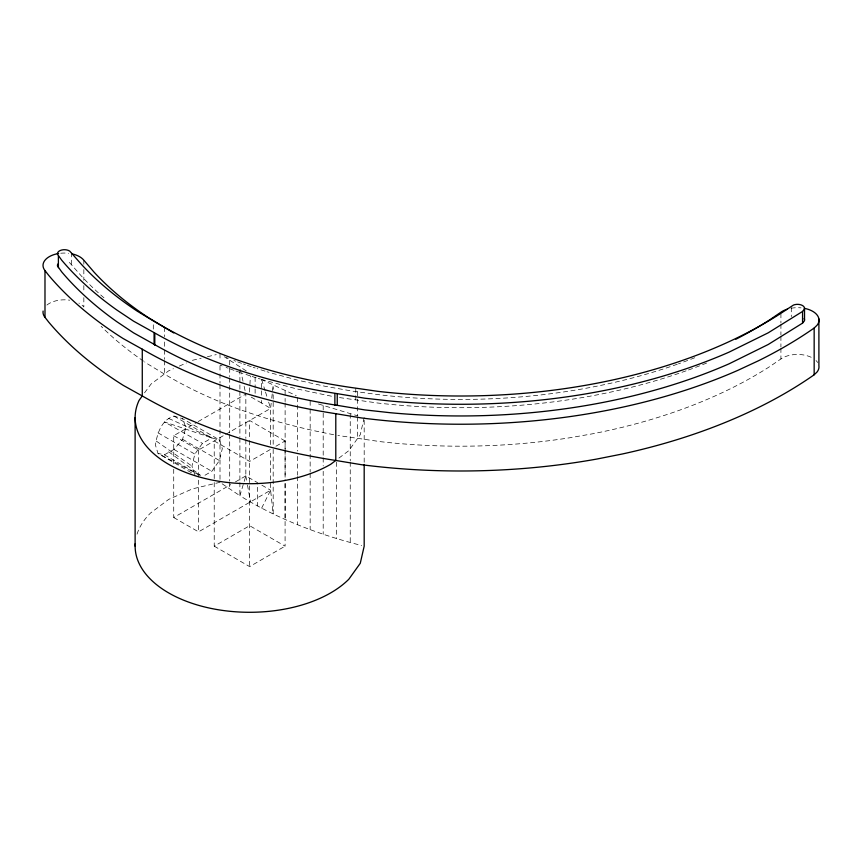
<?xml version="1.0" encoding="UTF-8"?>
<svg xmlns="http://www.w3.org/2000/svg" width="862" height="862" viewBox="0 0 862 862"><rect width="100%" height="100%" fill="white"/><g stroke="black" fill="none" stroke-linecap="round" stroke-linejoin="round"><path stroke-width="0.65" stroke-dasharray="4.31 3.23" d="M270.603 444.62L270.603 408.405L261.531 403.007L261.542 400.399M261.563 395.195L261.649 379.56L296.226 395.604M249.495 392.038L250.389 376.134M225.65 434.362L270.603 408.405L271.174 403.287M271.745 398.169L273.179 385.368L273.179 389.387M191.396 472.732L158.005 453.444L155.44 445.072C157.121 433.521 161.55 419.729 173.973 416.087L182.572 418.652L219.422 439.922L222.321 448.552L219.422 460.534L211.826 471.288L202.441 476.708M364.184 417.585L360.273 434.696L348.841 450.643L337.796 458.94M194.844 474.725L191.946 466.094L194.844 454.112L202.441 443.359L211.826 437.939L219.422 439.922M198.939 474.876L158.005 453.444L164.373 454.813L173.973 449.436L182.572 439.264L185.847 427.498L182.572 418.652M245.842 439.663L245.842 475.889L239.895 495.715C277.392 518.87 319.026 534.72 361.641 545.495M261.649 508.138L270.603 490.23L270.603 449.986M144.536 392.835L151.065 384.064L168.672 370.822L173.413 368.72M811.174 357.277A21.496 12.413 0 0 0 780.918 358.958L769.626 366.652A415.172 239.69 0 0 1 592.356 433.834L569.556 437.81A415.172 239.69 0 0 1 380.745 441.7L337.936 435.472M173.725 463.864L173.725 435.698L196.989 422.272M198.152 421.593L245.842 394.063L245.842 438.327M173.725 435.698L198.529 450.018L224.508 435.019M270.226 449.533L249.646 461.418L214.218 440.956L214.218 481.201M275.937 446.236L285.085 440.956L285.085 448.951M173.725 469.23L173.725 517.523L230.725 484.616M235.38 481.933L245.842 475.889L257.501 482.634L257.555 505.972M173.725 517.523L198.529 531.843L270.603 490.23L273.179 513.946L273.179 446.979M214.218 482.537L214.218 546.163L249.646 525.701L285.085 546.163L285.085 479.574M214.218 546.163L249.646 566.614L285.085 546.163M179.339 366.091L186.461 362.945M192.388 360.316L201.18 358.215M207.451 356.717L216.243 354.616M220.004 482.289L192.388 488.894L168.672 499.4L150.462 513.095A114.527 66.126 0 0 0 136.746 535.076M677.295 364.238A415.172 239.69 0 0 1 380.745 394.947L353.14 391.251L325.039 386.273L297.627 380.164L271.024 372.955M686.012 370.865A429.578 248.008 0 0 1 377.825 403.039L338.173 397.393M331.471 396.208L296.312 388.816L262.404 379.679M333.616 434.685C274.612 423.457 216.093 405.054 164.373 374.054L147.941 364.109A415.172 239.69 0 0 1 144.6 361.878M318.455 403.987L357.838 415.926M267.015 371.748L269.019 372.352M258.266 378.418L260.335 379.054M265.022 371.134L257.091 368.624M256.208 377.782L252.113 376.478M250.066 375.821L241.963 373.127M253.159 367.331L255.12 367.977M173.973 416.087L211.826 437.939L164.373 421.884L202.441 443.359M251.208 366.673L247.319 365.337M239.959 372.427L235.962 371.026M243.45 363.99L245.379 364.669M241.522 363.301L237.696 361.911M233.968 370.326L230.003 368.882M233.904 360.499L235.8 361.21M226.081 367.417L228.042 368.149M220.23 365.176L222.17 365.93M226.383 357.601L228.247 358.333M168.672 418.436L211.826 437.939M261.531 403.007L250.249 396.574M164.373 454.813L200.135 475.382M285.085 440.956L249.646 420.505L249.646 439.286M182.572 439.264L219.422 460.534M158.005 432.843L194.844 454.112M173.973 449.436L211.826 471.288M261.865 485.166L270.603 490.23M246.284 370.94L224.314 356.749M222.159 483.808L239.895 495.715L239.895 482.321M156.302 441.096L191.946 466.094M168.672 451.785L200.329 475.156M103.968 297.799A429.804 248.148 0 0 1 81.373 276.002L69.757 262.835A6.961 4.019 0 0 0 66.816 261.639M261.649 379.56L265.151 390.852M265.539 392.102L267.101 397.113M268.664 402.134L270.603 408.405M240.455 369.701L243.009 381.241M244.14 386.37L245.282 391.499M245.842 475.889L247.254 483.733M247.491 485.047L250.54 502.061M255.12 377.287L255.12 387.674M255.12 388.977L255.13 396.768M791.294 307.529L791.294 316.623M780.918 313.542L780.918 322.894M780.918 324.231L780.918 334.909M780.918 336.245L780.918 346.933M780.918 348.27L780.918 358.958M364.184 420.257L364.184 463.12M357.644 391.607L357.644 415.646M357.644 416.982L357.644 438.359M355.78 388.159L355.78 399.849M350.241 413.943L350.241 460.814M350.241 462.161L350.241 542.521M336.568 462.204L336.568 538.545M323.196 405.668L323.196 456.569M323.196 457.905L323.196 465.943M323.196 471.298L323.196 534.246M310.158 401.045L310.158 407.748M310.158 409.084L310.158 472.042M310.158 473.378L310.158 529.634M297.455 397.457L297.455 451.041M297.455 456.397L297.455 475.145M297.455 476.481L297.455 524.699M285.117 390.895L285.117 401.606M285.117 402.942L285.117 477.947M285.117 483.313L285.117 519.474M285.085 450.276L285.085 478.248M273.179 394.742L273.179 445.643M249.646 440.622L249.646 566.614M239.895 369.82L239.895 389.904M239.895 391.251L239.895 436.786M239.895 438.122L239.895 480.985M229.701 360.542L229.701 376.619M229.701 377.955L229.701 432.875M229.701 434.211L229.701 481.093M229.701 482.429L229.701 489.12M220.004 353.711L220.004 360.413M220.004 365.768L220.004 372.459M220.004 373.806L220.004 383.181M220.004 384.517L220.004 479.617M198.529 450.018L198.529 531.843M164.373 327.301L164.373 336.654M164.373 341.998L164.373 348.679M164.373 350.015L164.373 359.368M164.373 360.704L164.373 374.054M153.296 324.78L153.296 329.984M83.84 260.227L83.84 264.235M83.84 269.58L83.84 280.269M83.84 285.613L83.84 292.293M83.84 297.638L83.84 306.98A21.399 12.359 0 0 0 78.927 303.09M71.331 252.588L71.331 264.278M143.501 361.124A415.172 239.69 0 0 1 101.134 326.289M816.023 360.553A21.496 12.413 0 0 1 817.639 362.514M46.925 305.04A21.399 12.359 0 0 1 69.671 300.192M694.729 357.741A415.172 239.69 0 0 1 678.491 363.818M60.771 253.234A21.399 12.359 0 0 1 68.572 253.288M791.036 308.262A21.496 12.413 0 0 1 801.057 307.863M706.614 363.064A429.578 248.008 0 0 1 687.251 370.434"/><path stroke-width="1.29" d="M802.554 311.451L804.462 309.081A7.058 4.073 0 0 0 801.24 304.954A7.058 4.073 0 0 0 793.406 305.094L780.282 313.736A429.578 248.008 0 0 1 377.825 391.348L355.78 388.159C285.15 378.31 214.832 357.547 153.296 320.89L137.22 311.15A429.804 248.148 0 0 1 81.373 264.311L69.757 251.144A6.961 4.019 0 0 0 61.493 250.066A6.961 4.019 0 0 0 57.549 254.398L61.698 260.184A443.79 256.219 0 0 0 116.93 310.072L133.588 321.181L154.082 332.592C209.962 364.604 273.696 383.73 337.247 393.654L364.604 398.19L389.613 400.959A443.79 256.219 0 0 0 729.155 352.095L768.193 332.829L802.554 311.451L802.554 323.131L768.193 344.509L729.155 363.786A443.79 256.219 0 0 1 389.613 412.65L364.604 409.881L337.247 405.334C273.696 395.421 209.962 376.295 154.082 344.283L133.588 332.872L116.93 321.763A443.79 256.219 0 0 1 61.698 271.875L57.549 266.089A6.961 4.019 0 0 1 57.883 264.02M802.554 323.131L804.462 320.772A7.058 4.073 0 0 0 804.117 318.671M58.594 253.514A21.399 12.359 0 0 0 44.986 270.582L48.822 275.495A458.11 264.494 0 0 0 123.191 338.561L142.273 349.185C201.277 383.288 268.578 403.384 335.792 413.695L361.275 417.919A458.11 264.494 0 0 0 737.818 370.369L758.463 360.758A458.11 264.494 0 0 0 814.159 328.034L817.057 325.243A21.496 12.413 0 0 0 804.332 308.327M43.1 311.042A21.399 12.359 0 0 0 44.986 317.345L48.822 322.248A458.11 264.494 0 0 0 123.191 385.325L142.273 395.949C201.277 430.052 268.578 450.136 335.792 460.459L361.275 464.683A458.11 264.494 0 0 0 597.075 459.004L622.159 454.026A458.11 264.494 0 0 0 814.159 374.787L817.057 372.007A21.496 12.413 0 0 0 818.9 365.671L818.9 318.908M173.758 332.958L147.941 317.345A415.172 239.69 0 0 1 94.033 272.123L83.84 260.227A21.399 12.359 0 0 0 71.805 253.816M814.159 328.034L814.159 374.787M804.526 308.025L804.526 319.705M364.184 464.456L364.184 546.163L360.273 563.274L348.841 579.221A114.527 66.126 0 0 1 217.957 609.703A114.527 66.126 0 0 1 135.205 543.707M337.247 393.654L337.247 405.334M335.792 413.695L335.792 460.459L330.631 464.338A114.527 66.126 0 0 1 192.388 474.843A114.527 66.126 0 0 1 139.03 400.464L142.273 395.949L142.273 349.185M334.876 393.762L334.876 405.452M154.804 333.669L154.804 345.36M154.082 332.592L154.082 344.283M135.118 417.585L135.118 546.163M58.39 255.96L58.39 267.651M44.986 270.582L44.986 317.345M735.825 339.262A415.172 239.69 0 0 0 769.626 319.899L780.918 312.206A21.496 12.413 0 0 1 787.415 309.135"/></g></svg>
